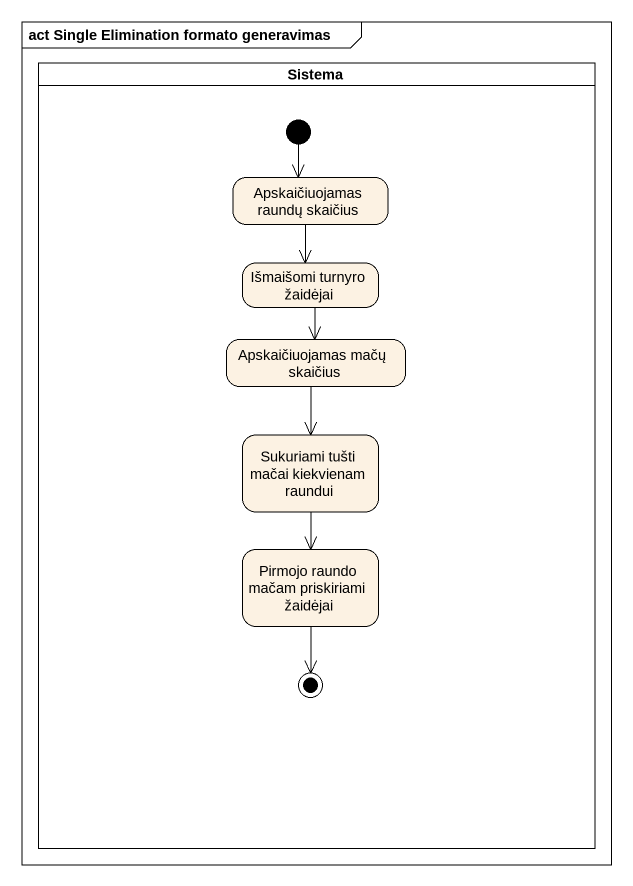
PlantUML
@startuml
mainframe act Single Elimination formato generavimas
hide empty description
state Sistema <<partition>> {
  state "Apskaičiuojamas raundų skaičius" as Apskaičiuojamas_raundų
  state "Išmaišomi turnyro žaidėjai" as Išmaišomi_turnyro_žaidėjai
  state "Apskaičiuojamas mačų skaičius" as Apskaičiuojamas_mačų
  state "Sukuriami tušti mačai kiekvienam raundui" as Sukuriami_tušti_mačai
  state "Pirmojo raundo mačam priskiriami žaidėjai" as Pirmojo_raundo_mačam
  [*] --> Apskaičiuojamas_raundų
  Pirmojo_raundo_mačam --> [*]
}
Apskaičiuojamas_raundų --> Išmaišomi_turnyro_žaidėjai
Išmaišomi_turnyro_žaidėjai --> Apskaičiuojamas_mačų
Apskaičiuojamas_mačų --> Sukuriami_tušti_mačai
Sukuriami_tušti_mačai --> Pirmojo_raundo_mačam
@enduml
